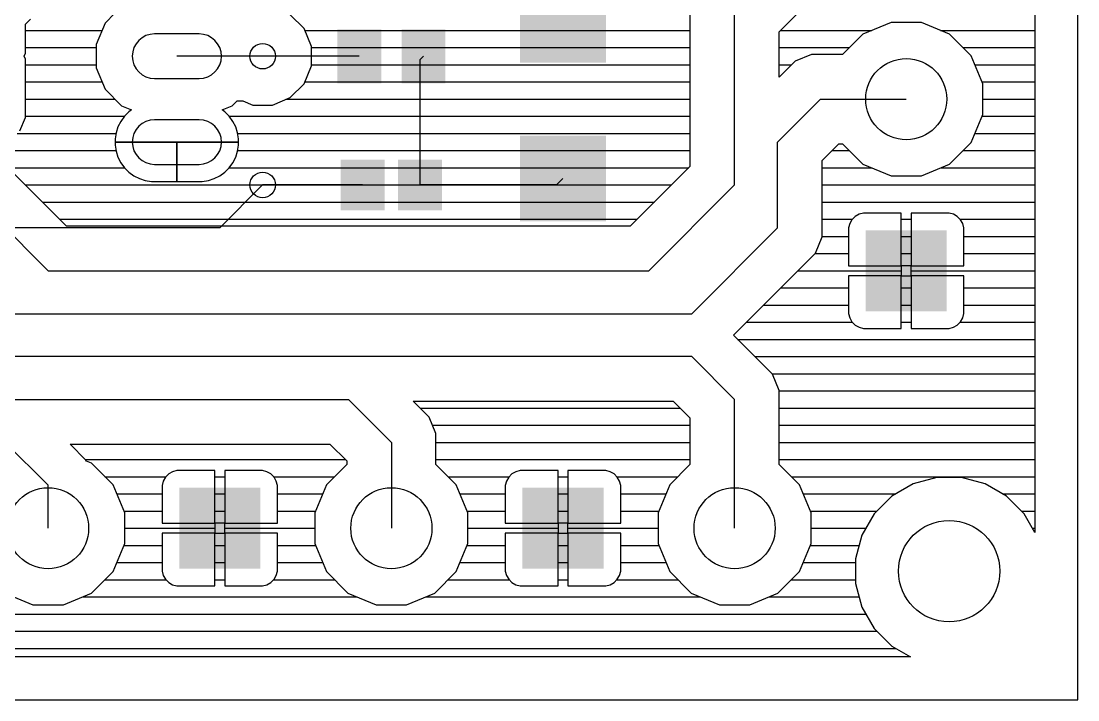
# Model space of a CAD drawing. Extents: x -4.9 to 74.9, y 0 to 84.9.
# Drawn here: x 43.65 to 74.93, y 0 to 20.09 of the extents above; entities that cross this region are included whole.
import ezdxf

# ---------------------------------------------------------------- set-up
doc = ezdxf.new("R2010")
doc.units = 0
for name, color, linetype in [('1', 12, 'CONTINUOUS'), ('16', 132, 'CONTINUOUS'), ('17', 110, 'CONTINUOUS'), ('18', 110, 'CONTINUOUS'), ('20', 31, 'CONTINUOUS')]:
    doc.layers.add(name, color=color, linetype=linetype)

# ---------------------------------------------------------------- blocks, each defined once
blk = doc.blocks.new('RECT')
blk.add_solid([(-0.5, -0.5), (0.5, -0.5), (-0.5, 0.5), (0.5, 0.5)])
blk = doc.blocks.new('SQUAREP')
blk.add_solid([(-0.5, -0.5), (0.5, -0.5), (-0.5, 0.5), (0.5, 0.5)])
blk = doc.blocks.new('ROUNDP')
blk.add_circle((0, 0), 0.5)
blk = doc.blocks.new('LONGP100')
blk.add_lwpolyline([(-0.5, -0.5), (0.5, -0.5, 1), (0.5, 0.5), (-0.5, 0.5, 1)], format="xyb", close=True)
blk = doc.blocks.new('ROUNDV')
blk.add_circle((0, 0), 0.5)

msp = doc.modelspace()

# ---------------------------------------------------------------- linework, layer by layer
at = {"layer": '1'}
for p, q in [((53.66, 19.05), (50.8, 19.05)), ((55.46, 18.95), (55.56, 19.05)), ((55.46, 15.24), (55.46, 18.95)), ((59.69, 15.4305), (59.4995, 15.24)), ((50.8, 15.24), (49.53, 13.97)), ((53.76, 15.24), (50.8, 15.24)), ((59.4995, 15.24), (55.46, 15.24)), ((49.53, 13.97), (41.91, 13.97))]:
    msp.add_line(p, q, dxfattribs=at)
at = {"layer": '16'}
for p, q in [((73.66, 60.2501), (73.66, 4.9506)), ((63.4492, 20.5827), (63.4492, 15.7871)), ((66.0908, 19.7729), (66.7882, 20.4703)), ((43.7768, 19.9989), (43.9282, 20.1503)), ((46.1354, 20.0284), (45.8724, 19.3936)), ((46.427, 20.32), (46.1354, 20.0284)), ((52.025, 19.8685), (51.6185, 20.275)), ((64.77, 15.24), (64.77, 20.32)), ((69.3991, 20.0468), (68.566, 19.7017)), ((70.3009, 20.0468), (69.3991, 20.0468)), ((71.134, 19.7017), (70.3009, 20.0468)), ((43.7768, 19.1378), (43.7768, 19.9989)), ((43.7768, 19.812), (46.0457, 19.812)), ((52.245, 19.3374), (52.025, 19.8685)), ((52.0484, 19.812), (63.4492, 19.812)), ((66.0908, 18.4287), (66.0908, 19.7729)), ((66.1299, 19.812), (68.8323, 19.812)), ((70.8677, 19.812), (73.66, 19.812)), ((45.8724, 19.3936), (45.8724, 18.7064)), ((68.566, 19.7017), (67.9651, 19.1008)), ((71.7717, 19.064), (71.134, 19.7017)), ((43.7404, 19.05), (43.7768, 19.1378)), ((43.7768, 19.304), (45.8724, 19.304)), ((52.245, 18.7626), (52.245, 19.3374)), ((52.245, 19.304), (63.4492, 19.304)), ((66.0908, 19.304), (68.1683, 19.304)), ((67.0473, 19.1008), (66.5618, 18.8997)), ((67.9651, 19.1008), (67.0473, 19.1008)), ((71.5317, 19.304), (73.66, 19.304)), ((43.7768, 18.9622), (43.7404, 19.05)), ((43.7768, 17.2378), (43.7768, 18.9622)), ((43.7768, 18.796), (45.8724, 18.796)), ((50.8, 19.05), (48.26, 19.05)), ((52.245, 18.796), (63.4492, 18.796)), ((66.0908, 18.796), (66.4581, 18.796)), ((66.5618, 18.8997), (66.1903, 18.5282)), ((72.1168, 18.2309), (71.7717, 19.064)), ((71.8827, 18.796), (73.66, 18.796)), ((45.8724, 18.7064), (46.1354, 18.0716)), ((52.025, 18.2315), (52.245, 18.7626)), ((66.1903, 18.5282), (66.0908, 18.4287)), ((66.1903, 18.5282), (66.1903, 18.5282)), ((43.7768, 18.288), (46.0457, 18.288)), ((51.6185, 17.825), (52.025, 18.2315)), ((52.0484, 18.288), (63.4492, 18.288)), ((72.0931, 18.288), (73.66, 18.288)), ((72.1168, 17.3291), (72.1168, 18.2309)), ((46.1354, 18.0716), (46.6212, 17.5858)), ((43.7768, 17.78), (46.427, 17.78)), ((46.6212, 17.5858), (46.9213, 17.4614)), ((49.5987, 17.4614), (49.8988, 17.5858)), ((49.8988, 17.5858), (50.0422, 17.7292)), ((50.0422, 17.7292), (50.2127, 17.7292)), ((50.2127, 17.7292), (50.5126, 17.605)), ((50.5126, 17.605), (51.0874, 17.605)), ((51.0874, 17.605), (51.6185, 17.825)), ((51.5099, 17.78), (63.4492, 17.78)), ((66.04, 16.51), (67.31, 17.78)), ((67.31, 17.78), (69.85, 17.78)), ((72.1168, 17.78), (73.66, 17.78)), ((43.6144, 16.8457), (43.7768, 17.2378)), ((43.7768, 17.272), (46.7092, 17.272)), ((46.7084, 17.2712), (46.6003, 17.1224)), ((46.8384, 17.4012), (46.7084, 17.2712)), ((46.9213, 17.4614), (46.8384, 17.4012)), ((49.6816, 17.4012), (49.5987, 17.4614)), ((49.8116, 17.2712), (49.6816, 17.4012)), ((49.8108, 17.272), (63.4492, 17.272)), ((49.9197, 17.1224), (49.8116, 17.2712)), ((71.7717, 16.496), (72.1168, 17.3291)), ((72.0931, 17.272), (73.66, 17.272)), ((46.5168, 16.9585), (46.46, 16.7836)), ((46.6003, 17.1224), (46.5168, 16.9585)), ((50.0032, 16.9585), (49.9197, 17.1224)), ((50.06, 16.7836), (50.0032, 16.9585)), ((43.5327, 16.764), (46.4569, 16.764)), ((46.46, 16.7836), (46.4312, 16.602)), ((46.4312, 16.602), (46.4312, 16.51)), ((50.0888, 16.602), (50.06, 16.7836)), ((50.0631, 16.764), (63.4492, 16.764)), ((50.0888, 16.51), (50.0888, 16.602)), ((71.8827, 16.764), (73.66, 16.764)), ((46.4312, 16.51), (48.26, 16.51)), ((48.26, 16.51), (46.4312, 16.51)), ((46.4312, 16.51), (46.4312, 16.418)), ((46.4312, 16.418), (46.46, 16.2364)), ((48.26, 16.51), (48.26, 16.51)), ((48.26, 15.3416), (48.26, 16.51)), ((48.26, 16.51), (48.26, 16.51)), ((48.26, 16.51), (48.26, 15.3416)), ((50.0888, 16.51), (48.26, 16.51)), ((48.26, 16.51), (48.26, 16.51)), ((48.26, 16.51), (50.0888, 16.51)), ((50.06, 16.2364), (50.0888, 16.418)), ((50.0888, 16.418), (50.0888, 16.51)), ((66.04, 13.97), (66.04, 16.51)), ((67.3608, 15.9629), (67.8571, 16.4592)), ((67.8571, 16.4592), (67.9651, 16.4592)), ((67.9651, 16.4592), (68.566, 15.8583)), ((71.134, 15.8583), (71.7717, 16.496)), ((43.2308, 16.256), (46.4569, 16.256)), ((46.46, 16.2364), (46.5168, 16.0615)), ((46.5168, 16.0615), (46.6003, 15.8976)), ((48.26, 16.256), (48.26, 16.256)), ((49.9197, 15.8976), (50.0032, 16.0615)), ((50.0032, 16.0615), (50.06, 16.2364)), ((50.0631, 16.256), (63.4492, 16.256)), ((67.3608, 13.7073), (67.3608, 15.9629)), ((67.6539, 16.256), (68.1683, 16.256)), ((71.5317, 16.256), (73.66, 16.256)), ((44.9971, 14.0208), (43.2308, 15.7871)), ((43.2699, 15.748), (46.7092, 15.748)), ((46.6003, 15.8976), (46.7084, 15.7488)), ((46.7084, 15.7488), (46.8384, 15.6188)), ((48.26, 15.748), (48.26, 15.748)), ((49.6816, 15.6188), (49.8116, 15.7488)), ((49.8108, 15.748), (63.4101, 15.748)), ((49.8116, 15.7488), (49.9197, 15.8976)), ((63.4492, 15.7871), (61.6829, 14.0208)), ((67.3608, 15.748), (68.8322, 15.748)), ((68.566, 15.8583), (69.3991, 15.5132)), ((70.3009, 15.5132), (71.134, 15.8583)), ((70.8678, 15.748), (73.66, 15.748)), ((46.8384, 15.6188), (46.9872, 15.5107)), ((46.9872, 15.5107), (47.1511, 15.4272)), ((47.1511, 15.4272), (47.326, 15.3704)), ((47.326, 15.3704), (47.5076, 15.3416)), ((47.5076, 15.3416), (48.26, 15.3416)), ((48.26, 15.3416), (49.0124, 15.3416)), ((49.0124, 15.3416), (49.194, 15.3704)), ((49.194, 15.3704), (49.3689, 15.4272)), ((49.3689, 15.4272), (49.5328, 15.5107)), ((49.5328, 15.5107), (49.6816, 15.6188)), ((69.3991, 15.5132), (70.3009, 15.5132)), ((44.45, 12.7), (41.91, 15.24)), ((43.7779, 15.24), (62.9021, 15.24)), ((62.23, 12.7), (64.77, 15.24)), ((67.3608, 15.24), (73.66, 15.24)), ((44.2859, 14.732), (62.3941, 14.732)), ((67.3608, 14.732), (73.66, 14.732)), ((68.5831, 14.408), (68.4539, 14.3734)), ((69.704, 14.408), (68.5831, 14.408)), ((69.704, 12.846), (69.704, 14.408)), ((71.1169, 14.408), (69.996, 14.408)), ((69.996, 14.408), (69.996, 12.846)), ((71.2461, 14.3734), (71.1169, 14.408)), ((44.7939, 14.224), (61.8861, 14.224)), ((67.3608, 14.224), (68.2556, 14.224)), ((68.1766, 14.0961), (68.142, 13.9669)), ((68.2435, 14.2119), (68.1766, 14.0961)), ((68.3381, 14.3065), (68.2435, 14.2119)), ((68.4539, 14.3734), (68.3381, 14.3065)), ((69.704, 14.224), (69.996, 14.224)), ((71.3619, 14.3065), (71.2461, 14.3734)), ((71.4565, 14.2119), (71.3619, 14.3065)), ((71.4444, 14.224), (73.66, 14.224)), ((71.5234, 14.0961), (71.4565, 14.2119)), ((71.558, 13.9669), (71.5234, 14.0961)), ((61.6829, 14.0208), (44.9971, 14.0208)), ((63.5, 11.43), (66.04, 13.97)), ((68.142, 13.9669), (68.142, 12.846)), ((71.558, 12.846), (71.558, 13.9669)), ((67.1597, 13.2218), (67.3608, 13.7073)), ((67.3608, 13.716), (68.142, 13.716)), ((69.704, 13.716), (69.996, 13.716)), ((71.558, 13.716), (73.66, 13.716)), ((66.7882, 12.8503), (67.1597, 13.2218)), ((67.1459, 13.208), (68.142, 13.208)), ((69.704, 13.208), (69.996, 13.208)), ((71.558, 13.208), (73.66, 13.208)), ((64.7329, 10.795), (66.7882, 12.8503)), ((66.7882, 12.8503), (66.7882, 12.8503)), ((68.142, 12.846), (69.704, 12.846)), ((69.704, 12.846), (69.704, 12.554)), ((69.996, 12.846), (69.704, 12.846)), ((69.996, 12.554), (69.996, 12.846)), ((69.996, 12.846), (71.558, 12.846)), ((44.45, 12.7), (62.23, 12.7)), ((66.6379, 12.7), (69.704, 12.7)), ((69.704, 12.554), (68.142, 12.554)), ((68.142, 12.554), (68.142, 11.4331)), ((69.704, 10.992), (69.704, 12.554)), ((69.704, 12.554), (69.996, 12.554)), ((69.996, 12.7), (73.66, 12.7)), ((69.996, 12.554), (69.996, 10.992)), ((71.558, 12.554), (69.996, 12.554)), ((71.558, 11.4331), (71.558, 12.554)), ((66.1299, 12.192), (68.142, 12.192)), ((69.704, 12.192), (69.996, 12.192)), ((71.558, 12.192), (73.66, 12.192)), ((65.6219, 11.684), (68.142, 11.684)), ((69.704, 11.684), (69.996, 11.684)), ((71.558, 11.684), (73.66, 11.684)), ((43.18, 11.43), (63.5, 11.43)), ((68.142, 11.4331), (68.1766, 11.3039)), ((68.1766, 11.3039), (68.2435, 11.1881)), ((71.4565, 11.1881), (71.5234, 11.3039)), ((71.5234, 11.3039), (71.558, 11.4331)), ((65.1139, 11.176), (68.2556, 11.176)), ((68.2435, 11.1881), (68.3381, 11.0935)), ((68.3381, 11.0935), (68.4539, 11.0266)), ((68.4539, 11.0266), (68.5831, 10.992)), ((68.5831, 10.992), (69.704, 10.992)), ((69.704, 11.176), (69.996, 11.176)), ((69.996, 10.992), (71.1169, 10.992)), ((71.1169, 10.992), (71.2461, 11.0266)), ((71.2461, 11.0266), (71.3619, 11.0935)), ((71.3619, 11.0935), (71.4565, 11.1881)), ((71.4444, 11.176), (73.66, 11.176)), ((65.8897, 9.6382), (64.7329, 10.795)), ((64.8599, 10.668), (73.66, 10.668)), ((63.5, 10.16), (41.91, 10.16)), ((64.77, 8.89), (63.5, 10.16)), ((65.3679, 10.16), (73.66, 10.16)), ((65.8759, 9.652), (73.66, 9.652)), ((66.0908, 9.1527), (65.8897, 9.6382)), ((66.0908, 6.9649), (66.0908, 9.1527)), ((66.0908, 9.144), (73.66, 9.144)), ((40.64, 8.89), (53.34, 8.89)), ((53.34, 8.89), (54.61, 7.62)), ((55.3582, 8.7397), (55.2587, 8.8392)), ((55.2587, 8.8392), (62.9529, 8.8392)), ((62.9529, 8.8392), (63.4492, 8.3429)), ((64.77, 5.08), (64.77, 8.89)), ((55.7297, 8.3682), (55.3582, 8.7397)), ((55.4619, 8.636), (63.1561, 8.636)), ((66.0908, 8.636), (73.66, 8.636)), ((55.9308, 7.8827), (55.7297, 8.3682)), ((63.4492, 8.3429), (63.4492, 6.9649)), ((55.8292, 8.128), (63.4492, 8.128)), ((55.9308, 6.9649), (55.9308, 7.8827)), ((66.0908, 8.128), (73.66, 8.128)), ((44.45, 6.35), (43.18, 7.62)), ((45.5697, 7.0982), (45.0987, 7.5692)), ((45.0987, 7.5692), (52.7929, 7.5692)), ((52.7929, 7.5692), (53.2892, 7.0729)), ((54.61, 7.62), (54.61, 5.08)), ((55.9308, 7.62), (63.4492, 7.62)), ((66.0908, 7.62), (73.66, 7.62)), ((45.5559, 7.112), (53.2501, 7.112)), ((45.5839, 7.0639), (45.5697, 7.0982)), ((45.734, 7.0017), (45.5839, 7.0639)), ((46.3717, 6.364), (45.734, 7.0017)), ((53.2892, 6.9649), (52.6883, 6.364)), ((53.2892, 7.0729), (53.2892, 6.9649)), ((55.9308, 7.112), (63.4492, 7.112)), ((56.5317, 6.364), (55.9308, 6.9649)), ((63.4492, 6.9649), (62.8483, 6.364)), ((66.0908, 7.112), (73.66, 7.112)), ((66.6917, 6.364), (66.0908, 6.9649)), ((46.1317, 6.604), (47.9356, 6.604)), ((47.9235, 6.5919), (47.8566, 6.4761)), ((48.0181, 6.6865), (47.9235, 6.5919)), ((48.1339, 6.7534), (48.0181, 6.6865)), ((48.2631, 6.788), (48.1339, 6.7534)), ((49.384, 6.788), (48.2631, 6.788)), ((49.384, 5.226), (49.384, 6.788)), ((49.384, 6.604), (49.676, 6.604)), ((49.676, 6.788), (49.676, 5.226)), ((50.7969, 6.788), (49.676, 6.788)), ((50.9261, 6.7534), (50.7969, 6.788)), ((51.0419, 6.6865), (50.9261, 6.7534)), ((51.1365, 6.5919), (51.0419, 6.6865)), ((51.1244, 6.604), (52.9283, 6.604)), ((51.2034, 6.4761), (51.1365, 6.5919)), ((56.2917, 6.604), (58.0956, 6.604)), ((58.0835, 6.5919), (58.0166, 6.4761)), ((58.1781, 6.6865), (58.0835, 6.5919)), ((58.2939, 6.7534), (58.1781, 6.6865)), ((58.4231, 6.788), (58.2939, 6.7534)), ((59.544, 6.788), (58.4231, 6.788)), ((59.544, 5.226), (59.544, 6.788)), ((59.544, 6.604), (59.836, 6.604)), ((59.836, 6.788), (59.836, 5.226)), ((60.9569, 6.788), (59.836, 6.788)), ((61.0861, 6.7534), (60.9569, 6.788)), ((61.2019, 6.6865), (61.0861, 6.7534)), ((61.2965, 6.5919), (61.2019, 6.6865)), ((61.2844, 6.604), (63.0883, 6.604)), ((61.3634, 6.4761), (61.2965, 6.5919)), ((66.4517, 6.604), (73.66, 6.604)), ((70.7553, 6.58), (70.0508, 6.3912)), ((71.4847, 6.58), (70.7553, 6.58)), ((72.1892, 6.3912), (71.4847, 6.58)), ((44.45, 5.08), (44.45, 6.35)), ((46.7168, 5.5309), (46.3717, 6.364)), ((47.8566, 6.4761), (47.822, 6.3469)), ((47.822, 6.3469), (47.822, 5.226)), ((51.238, 6.3469), (51.2034, 6.4761)), ((51.238, 5.226), (51.238, 6.3469)), ((52.6883, 6.364), (52.3432, 5.5309)), ((56.8768, 5.5309), (56.5317, 6.364)), ((58.0166, 6.4761), (57.982, 6.3469)), ((57.982, 6.3469), (57.982, 5.226)), ((61.398, 6.3469), (61.3634, 6.4761)), ((61.398, 5.226), (61.398, 6.3469)), ((62.8483, 6.364), (62.5032, 5.5309)), ((67.0368, 5.5309), (66.6917, 6.364)), ((70.0508, 6.3912), (69.4192, 6.0266)), ((72.8208, 6.0266), (72.1892, 6.3912)), ((46.4827, 6.096), (47.822, 6.096)), ((49.384, 6.096), (49.676, 6.096)), ((51.238, 6.096), (52.5773, 6.096)), ((56.6427, 6.096), (57.982, 6.096)), ((59.544, 6.096), (59.836, 6.096)), ((61.398, 6.096), (62.7373, 6.096)), ((66.8027, 6.096), (69.5395, 6.096)), ((69.4192, 6.0266), (68.9034, 5.5108)), ((72.7005, 6.096), (73.66, 6.096)), ((73.3366, 5.5108), (72.8208, 6.0266)), ((46.6931, 5.588), (47.822, 5.588)), ((46.7168, 4.6291), (46.7168, 5.5309)), ((49.384, 5.588), (49.676, 5.588)), ((51.238, 5.588), (52.3669, 5.588)), ((52.3432, 5.5309), (52.3432, 4.6291)), ((56.8531, 5.588), (57.982, 5.588)), ((56.8768, 4.6291), (56.8768, 5.5309)), ((59.544, 5.588), (59.836, 5.588)), ((61.398, 5.588), (62.5269, 5.588)), ((62.5032, 5.5309), (62.5032, 4.6291)), ((67.0131, 5.588), (68.9806, 5.588)), ((67.0368, 4.6291), (67.0368, 5.5309)), ((68.9034, 5.5108), (68.5388, 4.8792)), ((73.2594, 5.588), (73.66, 5.588)), ((73.66, 4.9506), (73.3366, 5.5108)), ((46.7168, 5.08), (49.384, 5.08)), ((47.822, 5.226), (49.384, 5.226)), ((49.676, 5.226), (49.384, 5.226)), ((49.384, 5.226), (49.384, 4.934)), ((49.676, 4.934), (49.676, 5.226)), ((49.676, 5.226), (51.238, 5.226)), ((49.676, 5.08), (52.3432, 5.08)), ((56.8768, 5.08), (59.544, 5.08)), ((57.982, 5.226), (59.544, 5.226)), ((59.836, 5.226), (59.544, 5.226)), ((59.544, 5.226), (59.544, 4.934)), ((59.836, 4.934), (59.836, 5.226)), ((59.836, 5.226), (61.398, 5.226)), ((59.836, 5.08), (62.5032, 5.08)), ((67.0368, 5.08), (68.6547, 5.08)), ((73.5853, 5.08), (73.66, 5.08)), ((49.384, 4.934), (47.822, 4.934)), ((47.822, 4.934), (47.822, 3.8131)), ((49.384, 3.372), (49.384, 4.934)), ((49.384, 4.934), (49.676, 4.934)), ((49.676, 4.934), (49.676, 3.372)), ((51.238, 4.934), (49.676, 4.934)), ((51.238, 3.8131), (51.238, 4.934)), ((59.544, 4.934), (57.982, 4.934)), ((57.982, 4.934), (57.982, 3.8131)), ((59.544, 3.372), (59.544, 4.934)), ((59.544, 4.934), (59.836, 4.934)), ((59.836, 4.934), (59.836, 3.372)), ((61.398, 4.934), (59.836, 4.934)), ((61.398, 3.8131), (61.398, 4.934)), ((68.5388, 4.8792), (68.35, 4.1747)), ((46.3717, 3.796), (46.7168, 4.6291)), ((46.6931, 4.572), (47.822, 4.572)), ((49.384, 4.572), (49.676, 4.572)), ((51.238, 4.572), (52.3668, 4.572)), ((52.3432, 4.6291), (52.6883, 3.796)), ((56.5317, 3.796), (56.8768, 4.6291)), ((56.8531, 4.572), (57.982, 4.572)), ((59.544, 4.572), (59.836, 4.572)), ((61.398, 4.572), (62.5269, 4.572)), ((62.5032, 4.6291), (62.8483, 3.796)), ((66.6917, 3.796), (67.0368, 4.6291)), ((67.0131, 4.572), (68.4565, 4.572)), ((68.35, 4.1747), (68.35, 3.4453)), ((45.734, 3.1583), (46.3717, 3.796)), ((46.4827, 4.064), (47.822, 4.064)), ((47.822, 3.8131), (47.8566, 3.6839)), ((49.384, 4.064), (49.676, 4.064)), ((51.2034, 3.6839), (51.238, 3.8131)), ((51.238, 4.064), (52.5773, 4.064)), ((52.6883, 3.796), (53.326, 3.1583)), ((55.894, 3.1583), (56.5317, 3.796)), ((56.6427, 4.064), (57.982, 4.064)), ((57.982, 3.8131), (58.0166, 3.6839)), ((59.544, 4.064), (59.836, 4.064)), ((61.3634, 3.6839), (61.398, 3.8131)), ((61.398, 4.064), (62.7373, 4.064)), ((62.8483, 3.796), (63.486, 3.1583)), ((66.054, 3.1583), (66.6917, 3.796)), ((66.8027, 4.064), (68.35, 4.064)), ((46.1317, 3.556), (47.9356, 3.556)), ((47.8566, 3.6839), (47.9235, 3.5681)), ((47.9235, 3.5681), (48.0181, 3.4735)), ((48.0181, 3.4735), (48.1339, 3.4066)), ((49.384, 3.556), (49.676, 3.556)), ((50.9261, 3.4066), (51.0419, 3.4735)), ((51.0419, 3.4735), (51.1365, 3.5681)), ((51.1244, 3.556), (52.9283, 3.556)), ((51.1365, 3.5681), (51.2034, 3.6839)), ((56.2917, 3.556), (58.0956, 3.556)), ((58.0166, 3.6839), (58.0835, 3.5681)), ((58.0835, 3.5681), (58.1781, 3.4735)), ((58.1781, 3.4735), (58.2939, 3.4066)), ((59.544, 3.556), (59.836, 3.556)), ((61.0861, 3.4066), (61.2019, 3.4735)), ((61.2019, 3.4735), (61.2965, 3.5681)), ((61.2844, 3.556), (63.0883, 3.556)), ((61.2965, 3.5681), (61.3634, 3.6839)), ((66.4517, 3.556), (68.35, 3.556)), ((68.35, 3.4453), (68.5388, 2.7408)), ((43.166, 3.1583), (43.9991, 2.8132)), ((44.9009, 2.8132), (45.734, 3.1583)), ((48.1339, 3.4066), (48.2631, 3.372)), ((48.2631, 3.372), (49.384, 3.372)), ((49.676, 3.372), (50.7969, 3.372)), ((50.7969, 3.372), (50.9261, 3.4066)), ((53.326, 3.1583), (54.1591, 2.8132)), ((55.0609, 2.8132), (55.894, 3.1583)), ((58.2939, 3.4066), (58.4231, 3.372)), ((58.4231, 3.372), (59.544, 3.372)), ((59.836, 3.372), (60.9569, 3.372)), ((60.9569, 3.372), (61.0861, 3.4066)), ((63.486, 3.1583), (64.3191, 2.8132)), ((65.2209, 2.8132), (66.054, 3.1583)), ((45.4678, 3.048), (53.5922, 3.048)), ((55.6278, 3.048), (63.7522, 3.048)), ((65.7878, 3.048), (68.4565, 3.048)), ((18.3779, 2.54), (68.6547, 2.54)), ((43.9991, 2.8132), (44.9009, 2.8132)), ((54.1591, 2.8132), (55.0609, 2.8132)), ((64.3191, 2.8132), (65.2209, 2.8132)), ((68.5388, 2.7408), (68.9034, 2.1092)), ((17.8699, 2.032), (68.9806, 2.032)), ((68.9034, 2.1092), (69.4192, 1.5934)), ((69.4192, 1.5934), (69.9794, 1.27)), ((69.9794, 1.27), (16.8954, 1.27)), ((17.3619, 1.524), (69.5395, 1.524))]:
    msp.add_line(p, q, dxfattribs=at)
at = {"layer": '20'}
for p, q in [((74.93, 0), (74.93, 77.47)), ((0, 0), (74.93, 0))]:
    msp.add_line(p, q, dxfattribs=at)
msp.add_circle((71.12, 3.81), 1.5, dxfattribs=at)

# ---------------------------------------------------------------- block references
at = {"layer": '1'}
for p, xscale, yscale, rotation in [((59.69, 20.1295), 2.54, 2.54, 270), ((59.69, 15.4305), 2.54, 2.54, 90), ((53.76, 15.24), 1.3, 1.5, 180), ((55.46, 15.24), 1.3, 1.5, 180)]:
    msp.add_blockref('RECT', p, dxfattribs=dict(at, xscale=xscale, yscale=yscale, rotation=rotation))
at = {"layer": '1', "xscale": 1.3, "yscale": 1.6}
for p in [(53.66, 19.05), (55.56, 19.05)]:
    msp.add_blockref('RECT', p, dxfattribs=at)
at = {"layer": '17'}
for name, p, xscale, yscale in [('LONGP100', (48.26, 19.05), 1.3208, 1.3208), ('LONGP100', (48.26, 19.05), 1.3208, 1.3208), ('ROUNDP', (44.45, 5.08), 2.4, 2.4), ('ROUNDP', (44.45, 5.08), 2.4, 2.4), ('SQUAREP', (49.53, 5.08), 2.4, 2.4), ('SQUAREP', (49.53, 5.08), 2.4, 2.4), ('ROUNDP', (54.61, 5.08), 2.4, 2.4), ('ROUNDP', (54.61, 5.08), 2.4, 2.4), ('SQUAREP', (59.69, 5.08), 2.4, 2.4), ('SQUAREP', (59.69, 5.08), 2.4, 2.4), ('ROUNDP', (64.77, 5.08), 2.4, 2.4), ('ROUNDP', (64.77, 5.08), 2.4, 2.4)]:
    msp.add_blockref(name, p, dxfattribs=dict(at, xscale=xscale, yscale=yscale))
for name, p, xscale, yscale, rotation in [('ROUNDP', (69.85, 17.78), 2.4, 2.4, 90), ('ROUNDP', (69.85, 17.78), 2.4, 2.4, 90), ('LONGP100', (48.26, 16.51), 1.3208, 1.3208, 180), ('LONGP100', (48.26, 16.51), 1.3208, 1.3208, 180), ('SQUAREP', (69.85, 12.7), 2.4, 2.4, 90), ('SQUAREP', (69.85, 12.7), 2.4, 2.4, 90)]:
    msp.add_blockref(name, p, dxfattribs=dict(at, xscale=xscale, yscale=yscale, rotation=rotation))
at = {"layer": '18', "xscale": 0.7564, "yscale": 0.7564}
for p in [(50.8, 19.05), (50.8, 19.05), (50.8, 15.24), (50.8, 15.24)]:
    msp.add_blockref('ROUNDV', p, dxfattribs=at)

doc.saveas('drawing.dxf')
